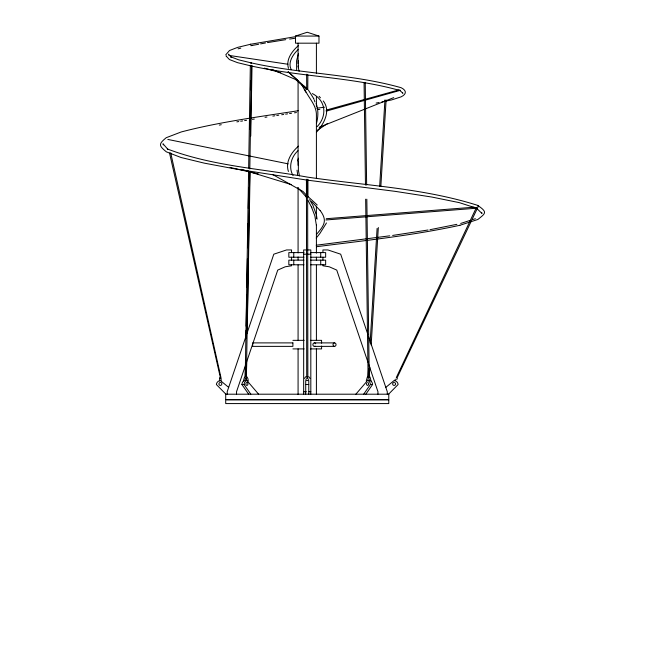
<?xml version="1.0" encoding="UTF-8"?>
<svg xmlns="http://www.w3.org/2000/svg" width="645" height="645" viewBox="0 0 645 645"><rect width="100%" height="100%" fill="white"/><g stroke="black" fill="none" stroke-linecap="round" stroke-linejoin="round"><path stroke-width="0.97" d="M248.607 170.981L245.221 377.22L245.963 377.22M248.656 167.966L250.341 65.347M246.39 377.236L249.76 172.005M249.808 168.99L251.51 65.363M245.237 376.519L245.398 367.457M245.922 338.278L246.067 330.224M246.14 326.209L246.704 295.015M246.85 286.969L247.366 258.79M247.559 247.728L248.003 223.573M248.269 208.488L248.656 187.356M249.712 129.008L249.946 115.923M250.421 89.768L250.583 80.706M246.406 376.535L246.672 361.442M247.204 332.264L250.099 172.288M250.752 136.071L252.026 65.629M228.773 55.236L228.507 54.132L231.208 57.187L230.62 56.736L238.61 59.816L251.316 62.904M316.381 218.647L316.405 206.19M299.449 175.883L298.393 170.369L298.312 161.685M368.029 377.075L368.521 369.021M370.117 342.914L377.099 228.451M379.671 186.3L384.944 99.935M369.198 377.14L369.811 367.086M371.157 345.011L378.325 227.516M380.84 186.373L386.113 100.007M326.483 222.944L319.864 233.506L316.235 238.037M299.103 71.353L298.393 67.983L298.28 60.799M298.159 65.903L298.079 66.951M316.437 132.265C323.766 124.138 331.175 111.077 323.25 100.951M243.407 381.026L244.487 377.067M245.019 379.494L245.455 378.72M366.247 381.026L367.328 377.067L368.658 376.309L369.77 376.938M367.86 379.494L368.295 378.72M316.373 225.29L314.849 215.906L311.43 206.876M316.421 123.574C318.291 116.987 318.493 109.819 316.123 103.321M297.659 160.936L298.442 158.186M225.766 54.817L229.491 50.52L237.586 47.399L250.695 44.231M306.714 88.889L306.931 89.671L307.77 89.405M306.714 88.954L306.633 74.272M307.77 89.478L307.85 75.263M298.377 53.729L296.579 60.88L296.627 69.878M246.164 335.763L227.201 391.717L227.201 394.2M246.809 333.86L273.803 254.194L286.565 249.946L291.548 249.946L291.548 252.598M394.724 380.848L395.361 379.155M396.731 379.671L397.191 378.43M396.296 377.607L476.453 207.384M397.054 377.93L477.977 206.989M317.163 126.638C327.063 116.277 326.37 100.781 312.373 93.573M304.521 378.397L305.666 376.728M305.786 379.454L307.246 378.244L308.697 379.454M363.667 394.2L370.415 384.509L372.576 384.509L365.828 394.2M306.722 376.914L306.431 179.673M316.477 234.409C324.129 225.468 327.781 220.743 320.154 210.504M297.982 150.728C291.008 156.977 288.331 167.611 293.04 175.537M355.855 394.2L366.932 381.308M298.111 49.609C292.161 55.196 287.71 63.299 291.298 69.684M388.572 394.2L398.11 384.509A4.434 4.434 0 0 0 395.57 380.945M307.73 179.552L306.754 179.552M307.73 196.765L307.246 197.168M298.482 146.149C291.427 152.268 285.195 161.822 288.42 171.497M298.579 45.424C292.209 51.044 285.695 59.332 288.476 68.338M307.77 74.409L306.714 74.538M385.807 387.379L394.103 380.55A4.434 4.434 0 0 1 395.095 380.76M317.316 130.29L327.37 123.614M245.229 378.841L246.084 378.357M169.53 153.026L220.284 377.22M170.683 152.768L220.88 377.164M319.17 127.275L393.748 97.629M307.77 377.123L306.722 377.123M295.507 36.064L307.246 32.25L318.977 36.064L318.977 43.183L295.507 43.183L295.507 36.064L318.977 36.064M460.683 223.452L469.866 220.485M472.624 219.59L475.373 218.703M460.328 225.145L477.832 219.485C485.87 213.148 487.451 212.261 478.34 205.803M326.95 109.9L398.884 89.929M400.11 90.373L326.249 111.134L326.136 110.545M307.528 179.633L306.956 179.633M238.061 48.818L240.803 48.157M307.544 74.602L306.714 74.417M376.132 103.079L379.01 102.499M381.888 101.91L391.467 99.967L401.093 96.855C406.769 94.194 406.753 90.405 401.117 87.704C352.243 73.852 300.586 73.965 251.05 62.839M456.886 224.331L429.989 229.701M250.429 44.279L295.313 36.701M250.841 45.714L258.653 44.255M260.604 43.892L265.49 42.981M219.3 125.09L221.251 124.727M267.441 42.61L285.735 39.668M236.828 121.865L238.771 121.55M240.722 121.236L242.665 120.921M244.608 120.615L246.551 120.301M252.389 119.357L254.332 119.043M265.031 117.317L266.974 117.003M428.03 230.007L392.644 235.433M289.637 39.071L295.507 38.184M298.183 110.722C259.04 116.834 219.606 121.921 181.221 131.959L166.208 137.716C158.452 144.125 158.614 145.536 166.337 151.833L181.011 157.493L204.304 163.145L234.554 168.805L307.044 180.108L395.28 191.372L431.836 197.048L459.304 202.635L476.711 208.262M272.843 116.092L274.81 115.794M276.769 115.495L278.737 115.197M281.688 114.754L283.655 114.455M285.622 114.157L287.581 113.867M289.549 113.568L291.516 113.27M294.467 112.827L296.434 112.528M389.677 235.828L316.219 245.221M316.735 108.191L324.491 107.239M317.912 109.577L319.856 109.344M316.397 246.721C364.401 240.609 412.663 235.57 459.998 225.25L459.651 225.242M326.257 218.719L474.212 207.182M325.91 219.969L476.47 208.222M252.389 45.513L251.219 45.497M368.521 377.414L369.262 377.414L366.828 199.176M303.916 252.598L288.831 252.598L288.831 257.226L303.916 257.226M310.567 252.598L325.652 252.598L325.652 257.226L310.567 257.226M303.666 254.194L310.817 254.194M303.916 260.145L288.831 260.145L288.831 264.781L303.916 264.781M310.567 260.145L325.652 260.145L325.652 264.781L310.567 264.781M292.903 340.35L304.134 340.35M310.35 340.35L321.581 340.35L321.581 343.204M314.413 342.89L334.529 342.89A1.742 1.508 -90 0 1 335.835 345.502A1.742 1.508 -90 0 1 333.223 345.502A1.742 1.508 -90 0 1 334.529 342.89M314.413 346.373L334.529 346.373M292.903 348.905L304.134 348.905M310.35 348.905L321.581 348.905L321.581 346.051M258.629 394.2L246.898 380.55L244.745 380.55A4.434 3.136 -90 0 0 241.907 384.509L248.656 394.2M241.907 384.509L244.068 384.509A4.434 3.136 -90 0 1 246.898 380.55M305.714 384.509L308.77 384.509M303.666 391.717L306.351 391.717M309.028 391.717L310.817 391.717M251.115 63.363L251.542 63.363L251.115 63.339M307.246 376.809L307.85 377.019L307.641 179.673M477.719 205.384C422.709 187.913 364.256 185.51 307.439 177.109C260.677 168.676 212.036 165.999 167.321 148.955L167.942 149.374L162.992 143.779L163.338 144.875M229.757 55.526L287.912 64.242M167.821 139.433L288.17 163.854M230.072 167.474L258.387 173.94M307.246 195.927L307.73 196.33M307.528 196.12L317.243 205.029M264.361 68.128L280.777 72.724M241.585 169.377L291.371 184.615M400.335 90.631C351.573 76.836 300.046 76.94 250.639 65.838L237.513 62.654L229.41 59.534L226.032 55.93M220.38 378.51L219.743 377.954M477.614 205.634L478.405 206.086L477.558 205.763M271.948 69.378L298.063 80.577M272.504 174.424L303.013 191.476L306.641 195.338M246.084 376.454L247.156 377.067L247.946 378.744L248.236 381.026M245.56 378.357L246.414 378.841M221.138 381.171L228.677 387.379M303.158 85.205L306.56 88.099M306.593 89.502L295.41 79.262M288.122 71.797L297.353 79.948M288.202 71.885L302.473 84.632M399.682 90.244L402.915 93.315L402.528 92.63M476.744 208.464L481.992 213.455L481.654 212.358M311.624 201.595L320.259 210.641M225.911 394.2L216.373 384.509A4.434 4.434 0 0 1 220.38 380.55M306.286 196.991L297.869 187.735M319.09 96.323L320.436 97.798M244.068 384.509L250.816 394.2M308.818 376.728L309.963 378.397M308.503 90.219L313.72 98.596M309.616 199.619L313.035 205.57L316.098 214.188M308.165 200.643L311.825 207.73M304.867 89.639C308.778 98.282 316.808 105.393 316.405 115.56L316.405 177.988M305.786 92.171L301.957 85.067M305.698 195.967L306.528 197.709M369.996 377.067L371.077 381.026M369.029 378.72L369.464 379.494M246.188 378.72L246.624 379.494M326.628 109.739L326.83 110.206M313.817 98.903L314.018 99.443M314.308 100.265L314.889 101.91M367.997 334.811L340.681 254.194L327.918 249.946L322.935 249.946L322.935 252.598M368.642 336.706L387.282 391.717L387.282 394.2M367.972 362.264L336.746 270.094L329.281 266.796L322.935 265.788L322.935 264.781M368.618 364.159L377.954 391.717L377.954 394.2M399.956 90.002L400.085 90.485M316.364 214.608L317.082 219.147M297.047 170.183L297.659 174.811M365.239 82.358L366.642 185.083M364.07 82.375L365.473 185.099M365.659 199.192L368.093 377.43M322.935 257.226L322.935 260.145M320.718 252.598L320.718 257.226M320.718 260.145L320.718 264.781M316.405 43.183L316.405 73.401M316.405 96.565L316.405 106.635M316.405 225.089L316.405 253.154M316.405 257.161L316.405 260.169M316.405 265.184L316.405 340.35M316.405 348.905L316.405 394.522M310.817 394.2L310.817 249.946L303.666 249.946L303.666 394.2M308.77 394.2L308.77 380.55L305.714 380.55L305.714 394.2M307.81 179.278L307.81 196.604M306.673 179.278L306.673 196.604M298.079 43.183L298.079 63.589M298.079 82.004L298.079 165.314M298.079 187.598L298.079 252.921M298.079 256.936L298.079 259.951M298.079 264.982L298.079 340.35M298.079 348.905L298.079 394.522M293.765 252.598L293.765 257.226M293.765 260.145L293.765 264.781M291.548 257.226L291.548 260.145M291.548 264.781L291.548 265.788L285.203 266.796L277.737 270.094L236.53 391.717L236.53 394.2M221.114 377.889L221.114 381.026M219.647 377.889L219.647 381.026M247.422 382.687A1.467 1.04 -90 0 1 247.567 385.073A1.467 1.04 -90 0 1 245.93 384.452A1.467 1.04 -90 0 1 246.898 382.485M370.415 384.509A4.434 3.136 -90 0 0 367.586 380.55L369.738 380.55A4.434 3.136 -90 0 1 372.576 384.509M367.586 382.485A1.467 1.04 -90 0 1 368.601 384.21A1.467 1.04 -90 0 1 367.231 385.331A1.467 1.04 -90 0 1 366.683 383.219M394.837 382.687A1.467 1.467 0 0 1 395.046 385.073A1.467 1.467 0 0 1 392.724 384.452A1.467 1.467 0 0 1 394.103 382.485M221.114 382.687A1.467 1.467 0 0 1 221.324 385.073A1.467 1.467 0 0 1 219.002 384.452A1.467 1.467 0 0 1 220.38 382.485M315.163 346.139A1.742 1.508 -90 0 1 313.107 345.502A1.742 1.508 -90 0 1 313.655 343.124A1.742 1.508 -90 0 1 315.711 343.761M226.331 56.018L226.339 56.018M292.903 342.89L252.671 342.89L252.671 346.373L292.903 346.373L292.903 342.89M388.774 394.2L225.71 394.2L225.71 399.489L388.774 399.489L388.774 394.2M388.774 399.94L225.71 399.94L225.71 403.577L388.774 403.577L388.774 399.94"/></g></svg>
